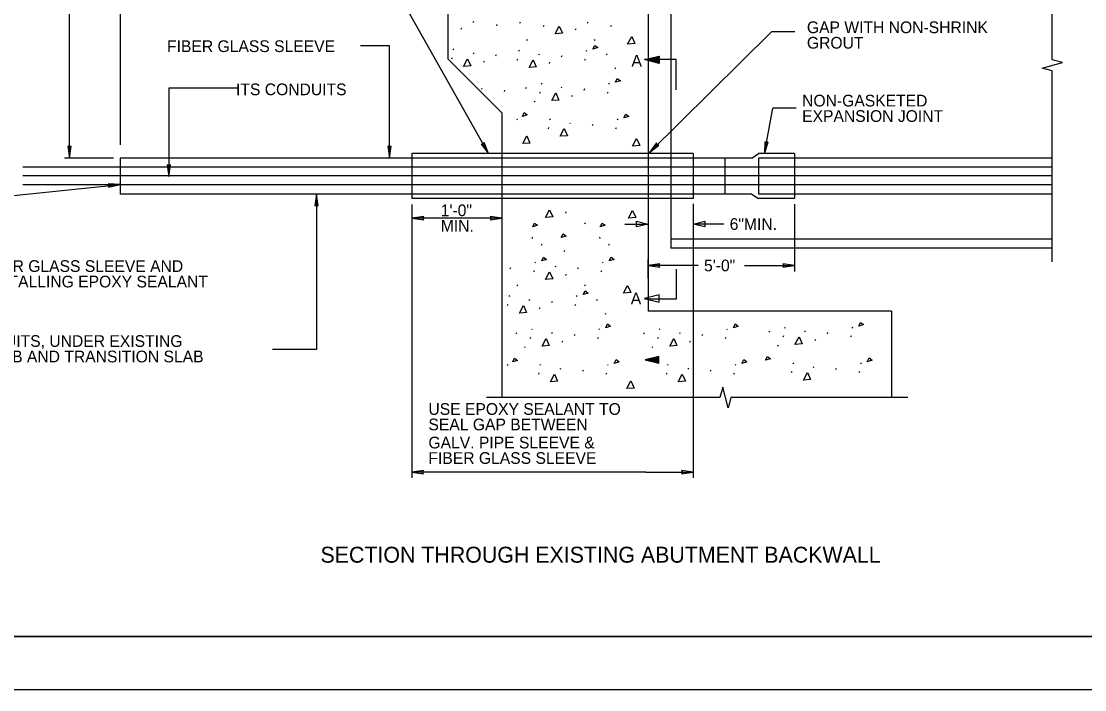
# Model space of a CAD drawing. Extents: x 507786 to 508835, y 495592 to 496252.
# Drawn here: x 507936.8 to 508236.4, y 495592 to 495780.4 of the extents above; entities that cross this region are included whole.
import ezdxf

# ---------------------------------------------------------------- set-up
doc = ezdxf.new("R2010")
doc.units = 0
doc.layers.add('1', color=7, linetype='Continuous')
doc.layers.add('41', color=7, linetype='Continuous')

msp = doc.modelspace()

# ---------------------------------------------------------------- linework, layer by layer
at = {"layer": '1'}
for p, q in [((507964.68, 495892.76), (507964.68, 495745.63)), ((508113.44, 495854.82), (508113.44, 495698.73)), ((508119.79, 495854.82), (508119.79, 495743.15)), ((508227.3, 495769.52), (508227.3, 495827.31)), ((508056.97, 495807.87), (508056.97, 495769.8)), ((508068.46, 495743.15), (508040.67, 495792.49)), ((507950.44, 495741.88), (507950.44, 495789.38)), ((508060.76, 495778.18), (508060.93, 495778.56)), ((508064.17, 495780.03), (508064.34, 495780.41)), ((508070.77, 495779.15), (508070.94, 495779.53)), ((508077.34, 495779.85), (508077.51, 495780.23)), ((508083.94, 495778.97), (508084.11, 495779.35)), ((508087.24, 495776.85), (508088.39, 495779.01)), ((508088.39, 495779.01), (508089.27, 495777.02)), ((508096.38, 495779.85), (508096.55, 495780.23)), ((508102.97, 495778.97), (508103.14, 495779.35)), ((508089.27, 495777.02), (508087.29, 495776.85)), ((508092.95, 495777.99), (508093.12, 495778.38)), ((508107.67, 495773.98), (508108.82, 495776.13)), ((508108.82, 495776.13), (508109.7, 495774.15)), ((508113.82, 495743.47), (508148.18, 495777.42)), ((508154.78, 495777.42), (508148.18, 495777.42)), ((508040.6, 495773.48), (508032.42, 495773.48)), ((508040.6, 495741.88), (508040.6, 495773.48)), ((508058.44, 495772.6), (508058.61, 495772.35)), ((508079.2, 495775.29), (508079.37, 495775.03)), ((508097.88, 495772.56), (508098.39, 495773.62)), ((508099.23, 495772.98), (508097.88, 495772.56)), ((508098.24, 495775.29), (508098.41, 495775.03)), ((508098.39, 495773.62), (508099.23, 495772.98)), ((508109.7, 495774.15), (508107.72, 495773.98)), ((508072.2, 495754.57), (508056.97, 495769.8)), ((508058.12, 495769.82), (508058.29, 495770.19)), ((508061.43, 495767.71), (508062.56, 495769.87)), ((508062.56, 495769.87), (508063.45, 495767.88)), ((508064.12, 495771.53), (508064.29, 495771.27)), ((508070.56, 495770.7), (508070.73, 495771.08)), ((508076.58, 495769.49), (508076.75, 495769.87)), ((508076.9, 495772.27), (508077.07, 495772.01)), ((508079.9, 495767.37), (508081.04, 495769.53)), ((508081.04, 495769.53), (508081.93, 495767.55)), ((508082.6, 495771.19), (508082.77, 495770.94)), ((508089.02, 495770.36), (508089.19, 495770.74)), ((508095.62, 495769.49), (508095.79, 495769.87)), ((508095.94, 495772.27), (508096.11, 495772.01)), ((508101.63, 495771.19), (508101.8, 495770.94)), ((508121.37, 495769.65), (508112.45, 495769.65)), ((508116.56, 495770.61), (508116.56, 495770.61)), ((508121.37, 495761.1), (508121.37, 495769.65)), ((508230.2, 495768.75), (508227.3, 495769.52)), ((508063.45, 495767.88), (508061.48, 495767.71)), ((508067.13, 495768.85), (508067.3, 495769.23)), ((508081.93, 495767.55), (508079.94, 495767.37)), ((508085.61, 495768.52), (508085.77, 495768.9)), ((508104.03, 495767.31), (508104.2, 495767.05)), ((508224.41, 495767.2), (508230.2, 495768.75)), ((508227.3, 495766.42), (508224.41, 495767.2)), ((508104.25, 495763.24), (508104.76, 495764.29)), ((508105.61, 495763.66), (508104.25, 495763.24)), ((508104.76, 495764.29), (508105.61, 495763.66)), ((508227.3, 495712.65), (508227.3, 495766.42)), ((507997.87, 495761.59), (507978.42, 495761.59)), ((507978.42, 495761.59), (507978.42, 495736.62)), ((508066.5, 495761.49), (508066.67, 495761.24)), ((508072.94, 495760.66), (508073.11, 495761.04)), ((508078.92, 495761.76), (508079.09, 495761.51)), ((508082.96, 495760.15), (508083.13, 495760.53)), ((508083.28, 495762.94), (508083.45, 495762.69)), ((508088.97, 495761.87), (508089.14, 495761.61)), ((508095.41, 495761.04), (508095.57, 495761.42)), ((508101.99, 495760.15), (508102.16, 495760.53)), ((508102.31, 495762.94), (508102.48, 495762.69)), ((508081.33, 495757.87), (508081.5, 495757.61)), ((508086.28, 495758.04), (508087.41, 495760.2)), ((508088.3, 495758.21), (508086.32, 495758.04)), ((508087.41, 495760.2), (508088.3, 495758.21)), ((508091.98, 495759.18), (508092.15, 495759.56)), ((508072.2, 495754.57), (508072.2, 495743.15)), ((508078.01, 495753.61), (508078.51, 495754.67)), ((508078.51, 495754.67), (508079.36, 495754.03)), ((508146.2, 495743.15), (508148.57, 495755.91)), ((508155.17, 495755.91), (508148.57, 495755.91)), ((508076.44, 495752.84), (508076.6, 495752.59)), ((508079.36, 495754.03), (508078.01, 495753.61)), ((508085.66, 495752.91), (508085.83, 495752.65)), ((508091.35, 495751.83), (508091.52, 495751.58)), ((508104.69, 495752.91), (508104.86, 495752.65)), ((508106.63, 495753.2), (508107.14, 495754.26)), ((508107.99, 495753.62), (508106.63, 495753.2)), ((508107.14, 495754.26), (508107.99, 495753.62)), ((508085.34, 495750.12), (508085.51, 495750.5)), ((508088.65, 495748), (508089.79, 495750.16)), ((508089.79, 495750.16), (508090.68, 495748.17)), ((508097.79, 495751), (508097.96, 495751.38)), ((508104.37, 495750.12), (508104.54, 495750.5)), ((508078.11, 495745.93), (508079.25, 495748.09)), ((508080.14, 495746.1), (508078.15, 495745.93)), ((508079.25, 495748.09), (508080.14, 495746.1)), ((508090.68, 495748.17), (508088.69, 495748)), ((508109.05, 495745.24), (508110.19, 495747.4)), ((508110.19, 495747.4), (508111.08, 495745.41)), ((508126.13, 495743.15), (508046.82, 495743.15)), ((508046.82, 495743.15), (508046.82, 495730.46)), ((508072.2, 495743.15), (508072.2, 495730.53)), ((508111.08, 495745.41), (508109.09, 495745.24)), ((508119.79, 495743.15), (508119.79, 495730.46)), ((508126.13, 495743.15), (508126.13, 495730.46)), ((508142.63, 495741.88), (508144.53, 495743.15)), ((508154.68, 495743.15), (508144.53, 495743.15)), ((508154.68, 495743.15), (508154.68, 495730.46)), ((507962.85, 495741.88), (507949.04, 495741.88)), ((507995.44, 495741.88), (507964.68, 495741.88)), ((507964.68, 495741.88), (507964.68, 495731.73)), ((508046.82, 495741.88), (507995.44, 495741.88)), ((508126.13, 495741.88), (508046.82, 495741.88)), ((508142.63, 495741.88), (508126.13, 495741.88)), ((508135.02, 495741.88), (508135.02, 495731.73)), ((508144.53, 495741.88), (508144.53, 495731.73)), ((508154.68, 495741.88), (508144.53, 495741.88)), ((508227.3, 495741.88), (508154.68, 495741.88)), ((507937.29, 495739.38), (508227.3, 495739.38)), ((507937.29, 495736.91), (508227.3, 495736.91)), ((507867.24, 495724.3), (507964.68, 495734.44)), ((507937.29, 495734.44), (508227.3, 495734.44)), ((507995.44, 495731.73), (507964.68, 495731.73)), ((508046.82, 495731.73), (507995.44, 495731.73)), ((508020.05, 495731.73), (508020.05, 495687.96)), ((508126.13, 495731.73), (508046.82, 495731.73)), ((508142.63, 495731.73), (508126.13, 495731.73)), ((508142.63, 495731.73), (508144.53, 495730.46)), ((508154.68, 495731.73), (508144.53, 495731.73)), ((508227.3, 495731.73), (508154.68, 495731.73)), ((508126.13, 495730.46), (508046.82, 495730.46)), ((508046.82, 495728.82), (508046.82, 495651.71)), ((508072.2, 495730.46), (508072.2, 495674.4)), ((508113.44, 495728.7), (508113.44, 495721.62)), ((508119.79, 495730.46), (508119.79, 495716.5)), ((508126.11, 495728.81), (508126.11, 495651.71)), ((508126.13, 495728.92), (508126.13, 495721.62)), ((508154.68, 495730.46), (508144.53, 495730.46)), ((508154.68, 495728.83), (508154.68, 495709.94)), ((508072.2, 495724.95), (508046.95, 495724.95)), ((508084.53, 495725.16), (508085.67, 495727.32)), ((508086.56, 495725.33), (508084.57, 495725.16)), ((508085.67, 495727.32), (508086.56, 495725.33)), ((508090.22, 495726.3), (508090.39, 495726.68)), ((508107.9, 495724.93), (508109.04, 495727.08)), ((508109.93, 495725.1), (508107.94, 495724.93)), ((508109.04, 495727.08), (508109.93, 495725.1)), ((508080.91, 495722.5), (508081.42, 495723.55)), ((508082.27, 495722.92), (508080.91, 495722.5)), ((508081.42, 495723.55), (508082.27, 495722.92)), ((508095.51, 495723.59), (508095.68, 495723.34)), ((508099.94, 495722.5), (508100.45, 495723.55)), ((508101.3, 495722.92), (508099.94, 495722.5)), ((508100.45, 495723.55), (508101.3, 495722.92)), ((508106.84, 495723.27), (508113.44, 495723.27)), ((508110.14, 495724.09), (508113.44, 495723.27)), ((508110.14, 495722.44), (508110.14, 495724.09)), ((508113.44, 495723.27), (508110.14, 495722.44)), ((508126.13, 495723.27), (508129.43, 495724.09)), ((508134.76, 495723.27), (508126.13, 495723.27)), ((508129.43, 495722.44), (508126.13, 495723.27)), ((508129.43, 495724.09), (508129.43, 495722.44)), ((508080.75, 495719.54), (508080.79, 495719.17)), ((508088.96, 495719.47), (508089.47, 495720.53)), ((508090.32, 495719.89), (508088.96, 495719.47)), ((508089.47, 495720.53), (508090.32, 495719.89)), ((508099.78, 495719.54), (508099.82, 495719.17)), ((508227.3, 495719.04), (508119.79, 495719.04)), ((508083.38, 495717.3), (508083.55, 495717.68)), ((508089.8, 495715.57), (508089.97, 495715.95)), ((508102.41, 495717.3), (508102.58, 495717.68)), ((508227.3, 495716.5), (508119.79, 495716.5)), ((508081.53, 495712.57), (508081.7, 495712.31)), ((508083.47, 495712.86), (508083.98, 495713.92)), ((508084.82, 495713.28), (508083.47, 495712.86)), ((508083.98, 495713.92), (508084.82, 495713.28)), ((508100.56, 495712.57), (508100.73, 495712.31)), ((508102.5, 495712.86), (508103.01, 495713.92)), ((508103.85, 495713.28), (508102.5, 495712.86)), ((508103.01, 495713.92), (508103.85, 495713.28)), ((508113.44, 495708.06), (508113.44, 495713.24)), ((508074.61, 495710.66), (508074.78, 495711.04)), ((508081.21, 495709.78), (508081.38, 495710.16)), ((508084.53, 495707.66), (508085.67, 495709.82)), ((508085.67, 495709.82), (508086.56, 495707.83)), ((508087.22, 495711.49), (508087.38, 495711.24)), ((508093.65, 495710.66), (508093.82, 495711.04)), ((508100.24, 495709.78), (508100.41, 495710.16)), ((508127.54, 495711.59), (508113.44, 495711.59)), ((508121.37, 495710.6), (508121.37, 495702.06)), ((508140.59, 495711.59), (508154.68, 495711.59)), ((508086.56, 495707.83), (508084.57, 495707.66)), ((508090.22, 495708.81), (508090.39, 495709.19)), ((508076.47, 495706.11), (508076.64, 495705.86)), ((508095.15, 495703.38), (508095.66, 495704.44)), ((508096.5, 495703.81), (508095.15, 495703.38)), ((508095.51, 495706.11), (508095.68, 495705.86)), ((508095.66, 495704.44), (508096.5, 495703.81)), ((508106.52, 495703.79), (508107.66, 495705.94)), ((508108.55, 495703.96), (508106.56, 495703.79)), ((508107.66, 495705.94), (508108.55, 495703.96)), ((508073.86, 495700.3), (508074.03, 495700.68)), ((508074.18, 495703.09), (508074.35, 495702.84)), ((508079.87, 495702.01), (508080.04, 495701.76)), ((508086.3, 495701.18), (508086.47, 495701.57)), ((508092.89, 495700.3), (508093.06, 495700.68)), ((508093.21, 495703.09), (508093.38, 495702.84)), ((508098.91, 495702.01), (508099.08, 495701.76)), ((508121.37, 495702.06), (508112.45, 495702.06)), ((508077.17, 495698.19), (508078.31, 495700.34)), ((508079.2, 495698.36), (508077.21, 495698.19)), ((508078.31, 495700.34), (508079.2, 495698.36)), ((508082.88, 495699.33), (508083.05, 495699.71)), ((508101.3, 495698.12), (508101.47, 495697.86)), ((508181.97, 495698.73), (508113.44, 495698.73)), ((508181.97, 495698.73), (508181.97, 495674.4)), ((508101.52, 495694.05), (508102.03, 495695.11)), ((508102.03, 495695.11), (508102.88, 495694.47)), ((508137.51, 495694.05), (508138, 495695.11)), ((508138, 495695.11), (508138.85, 495694.47)), ((508172.79, 495694.51), (508173.3, 495695.57)), ((508174.15, 495694.93), (508172.79, 495694.51)), ((508173.3, 495695.57), (508174.15, 495694.93)), ((508076.2, 495692.59), (508076.37, 495692.33)), ((508080.55, 495693.76), (508080.72, 495693.51)), ((508086.25, 495692.69), (508086.42, 495692.43)), ((508092.68, 495691.86), (508092.85, 495692.24)), ((508099.59, 495693.76), (508099.76, 495693.51)), ((508102.88, 495694.47), (508101.52, 495694.05)), ((508112.18, 495692.59), (508112.35, 495692.33)), ((508116.53, 495693.76), (508116.7, 495693.51)), ((508122.23, 495692.69), (508122.39, 495692.43)), ((508128.65, 495691.86), (508128.82, 495692.24)), ((508135.57, 495693.76), (508135.74, 495693.51)), ((508138.85, 495694.47), (508137.51, 495694.05)), ((508147.47, 495693.05), (508147.63, 495692.79)), ((508151.49, 495691.44), (508151.66, 495691.82)), ((508151.82, 495694.21), (508151.98, 495693.97)), ((508157.51, 495693.15), (508157.68, 495692.89)), ((508163.94, 495692.32), (508164.11, 495692.7)), ((508170.53, 495691.44), (508170.7, 495691.82)), ((508170.86, 495694.21), (508171.02, 495693.97)), ((508078.6, 495688.69), (508078.77, 495688.44)), ((508080.23, 495690.98), (508080.4, 495691.36)), ((508083.55, 495688.86), (508084.69, 495691.02)), ((508085.58, 495689.03), (508083.59, 495688.86)), ((508084.69, 495691.02), (508085.58, 495689.03)), ((508089.25, 495690), (508089.42, 495690.38)), ((508099.27, 495690.98), (508099.44, 495691.36)), ((508114.57, 495688.69), (508114.74, 495688.44)), ((508116.21, 495690.98), (508116.38, 495691.36)), ((508119.53, 495688.86), (508120.67, 495691.02)), ((508121.56, 495689.03), (508119.57, 495688.86)), ((508120.67, 495691.02), (508121.56, 495689.03)), ((508125.23, 495690), (508125.39, 495690.38)), ((508135.25, 495690.98), (508135.42, 495691.36)), ((508149.87, 495689.15), (508150.04, 495688.9)), ((508154.81, 495689.32), (508155.95, 495691.48)), ((508156.84, 495689.49), (508154.85, 495689.32)), ((508155.95, 495691.48), (508156.84, 495689.49)), ((508160.52, 495690.47), (508160.69, 495690.84)), ((508020.05, 495687.96), (508007.61, 495687.96)), ((508146.55, 495684.88), (508147.05, 495685.94)), ((508147.05, 495685.94), (508147.9, 495685.3)), ((508073.72, 495683.66), (508073.89, 495683.4)), ((508075.28, 495684.42), (508075.79, 495685.48)), ((508076.63, 495684.84), (508075.28, 495684.42)), ((508075.79, 495685.48), (508076.63, 495684.84)), ((508082.93, 495683.72), (508083.1, 495683.47)), ((508088.62, 495682.64), (508088.79, 495682.39)), ((508101.96, 495683.72), (508102.13, 495683.47)), ((508103.9, 495684.01), (508104.41, 495685.07)), ((508105.26, 495684.44), (508103.9, 495684.01)), ((508104.41, 495685.07), (508105.26, 495684.44)), ((508116.56, 495683.98), (508116.56, 495683.98)), ((508118.91, 495683.72), (508119.08, 495683.47)), ((508124.61, 495682.64), (508124.77, 495682.39)), ((508137.94, 495683.72), (508138.11, 495683.47)), ((508139.88, 495684.01), (508140.38, 495685.07)), ((508141.23, 495684.44), (508139.88, 495684.01)), ((508140.38, 495685.07), (508141.23, 495684.44)), ((508147.9, 495685.3), (508146.55, 495684.88)), ((508154.2, 495684.18), (508154.37, 495683.92)), ((508159.89, 495683.1), (508160.06, 495682.85)), ((508166.32, 495682.27), (508166.49, 495682.65)), ((508173.24, 495684.18), (508173.41, 495683.92)), ((508175.17, 495684.47), (508175.68, 495685.53)), ((508176.52, 495684.9), (508175.17, 495684.47)), ((508175.68, 495685.53), (508176.52, 495684.9)), ((508082.61, 495680.94), (508082.78, 495681.32)), ((508085.93, 495678.83), (508087.07, 495680.98)), ((508087.07, 495680.98), (508087.95, 495679)), ((508095.06, 495681.81), (508095.23, 495682.19)), ((508101.64, 495680.94), (508101.81, 495681.32)), ((508118.59, 495680.94), (508118.76, 495681.32)), ((508121.91, 495678.83), (508123.05, 495680.98)), ((508123.05, 495680.98), (508123.94, 495679)), ((508131.03, 495681.81), (508131.2, 495682.19)), ((508137.63, 495680.94), (508137.79, 495681.32)), ((508153.87, 495681.39), (508154.04, 495681.77)), ((508157.19, 495679.29), (508158.33, 495681.43)), ((508158.33, 495681.43), (508159.22, 495679.46)), ((508172.91, 495681.39), (508173.08, 495681.77)), ((508087.95, 495679), (508085.97, 495678.83)), ((508107.44, 495676.89), (508108.58, 495679.05)), ((508109.47, 495677.06), (508107.48, 495676.89)), ((508108.58, 495679.05), (508109.47, 495677.06)), ((508123.94, 495679), (508121.95, 495678.83)), ((508134.45, 495677.29), (508133.67, 495674.4)), ((508136, 495671.5), (508134.45, 495677.29)), ((508159.22, 495679.46), (508157.23, 495679.29)), ((508133.67, 495674.4), (508067.87, 495674.4)), ((508136.77, 495674.4), (508136, 495671.5)), ((508186.62, 495674.4), (508136.77, 495674.4)), ((508112.8, 495653.36), (508046.82, 495653.36)), ((508112.8, 495653.36), (508126.11, 495653.36)), ((507841.51, 495607.04), (508831.51, 495607.04)), ((508834.51, 495592.04), (507786.34, 495592.04))]:
    msp.add_line(p, q, dxfattribs=at)
for points in [[(508112.45, 495769.65), (508116.56, 495770.61), (508116.56, 495768.55)], [(508112.63, 495769.65), (508116.5, 495770.55), (508116.5, 495768.61)], [(508112.85, 495769.65), (508116.47, 495770.49), (508116.47, 495768.67)], [(508113.03, 495769.65), (508116.41, 495770.43), (508116.41, 495768.73)], [(508113.24, 495769.65), (508116.38, 495770.37), (508116.38, 495768.79)], [(508113.43, 495769.65), (508116.32, 495770.31), (508116.32, 495768.85)], [(508113.61, 495769.62), (508116.29, 495770.25), (508116.29, 495768.91)], [(508113.82, 495769.62), (508116.23, 495770.18), (508116.23, 495768.98)], [(508114, 495769.62), (508116.17, 495770.12), (508116.17, 495769.04)], [(508114.22, 495769.62), (508116.14, 495770.06), (508116.14, 495769.1)], [(508114.4, 495769.62), (508116.08, 495770), (508116.08, 495769.16)], [(508114.58, 495769.62), (508116.05, 495769.95), (508116.05, 495769.22)], [(508114.8, 495769.62), (508115.99, 495769.89), (508115.99, 495769.28)], [(508114.98, 495769.62), (508115.95, 495769.83), (508115.95, 495769.34)], [(508115.19, 495769.62), (508115.89, 495769.77), (508115.89, 495769.4)], [(508115.38, 495769.62), (508115.86, 495769.71), (508115.86, 495769.49)], [(508115.56, 495769.62), (508115.8, 495769.65), (508115.8, 495769.55)], [(508068.46, 495743.15), (508067.25, 495746.26), (508067.01, 495745.72), (508066.42, 495745.8)], [(508113.82, 495743.47), (508116.5, 495745.46), (508115.92, 495745.55), (508115.84, 495746.13)], [(508113.82, 495743.47), (508116.5, 495745.46), (508115.92, 495745.55), (508115.84, 495746.13)], [(508113.82, 495743.47), (508116.5, 495745.46), (508115.92, 495745.55), (508115.84, 495746.13)], [(508146.2, 495743.15), (508147.27, 495746.31), (508146.74, 495746.05), (508146.34, 495746.48)], [(507950.44, 495741.88), (507950.92, 495745.18), (507950.44, 495744.83), (507949.97, 495745.18)], [(507950.44, 495741.88), (507950.92, 495745.18), (507950.44, 495744.83), (507949.97, 495745.18)], [(508040.6, 495741.88), (508041.07, 495745.18), (508040.6, 495744.83), (508040.12, 495745.18)], [(508040.6, 495741.88), (508041.07, 495745.18), (508040.6, 495744.83), (508040.12, 495745.18)], [(507978.42, 495736.62), (507978.9, 495739.92), (507978.42, 495739.57), (507977.95, 495739.92)], [(507978.42, 495736.62), (507978.9, 495739.92), (507978.42, 495739.57), (507977.95, 495739.92)], [(507964.68, 495734.44), (507961.34, 495734.57), (507961.74, 495734.14), (507961.44, 495733.63)], [(507964.68, 495734.44), (507961.34, 495734.57), (507961.74, 495734.14), (507961.44, 495733.63)], [(508020.05, 495731.73), (508019.57, 495728.42), (508020.05, 495728.77), (508020.52, 495728.42)], [(508020.05, 495731.73), (508019.57, 495728.42), (508020.05, 495728.77), (508020.52, 495728.42)], [(508061.96, 495730.46), (508061.96, 495730.46), (508061.96, 495730.46), (508061.96, 495730.46)], [(508061.96, 495730.46), (508061.96, 495730.46), (508061.96, 495730.46), (508061.96, 495730.46)], [(508046.95, 495724.95), (508050.26, 495724.48), (508049.9, 495724.95), (508050.26, 495725.43)], [(508046.95, 495724.95), (508050.26, 495724.48), (508049.9, 495724.95), (508050.26, 495725.43)], [(508072.2, 495724.95), (508068.89, 495725.43), (508069.24, 495724.95), (508068.89, 495724.48)], [(508072.2, 495724.95), (508068.89, 495725.43), (508069.24, 495724.95), (508068.89, 495724.48)], [(508113.44, 495711.59), (508116.75, 495711.12), (508116.4, 495711.59), (508116.75, 495712.07)], [(508154.68, 495711.59), (508151.37, 495712.07), (508151.73, 495711.59), (508151.37, 495711.12)], [(508154.68, 495711.59), (508151.37, 495712.07), (508151.73, 495711.59), (508151.37, 495711.12)], [(508112.45, 495702.27), (508116.56, 495701.29), (508116.56, 495703.36)], [(508112.63, 495684.96), (508116.5, 495684.04), (508116.5, 495685.99)], [(508112.85, 495684.96), (508116.47, 495684.1), (508116.47, 495685.93)], [(508113.03, 495684.96), (508116.41, 495684.16), (508116.41, 495685.87)], [(508113.24, 495684.96), (508116.38, 495684.22), (508116.38, 495685.81)], [(508113.43, 495684.96), (508116.32, 495684.29), (508116.32, 495685.75)], [(508113.61, 495684.99), (508116.29, 495684.35), (508116.29, 495685.69)], [(508113.82, 495684.99), (508116.23, 495684.41), (508116.23, 495685.63)], [(508114, 495684.99), (508116.17, 495684.47), (508116.17, 495685.57)], [(508114.22, 495684.99), (508116.14, 495684.53), (508116.14, 495685.5)], [(508114.4, 495684.99), (508116.08, 495684.59), (508116.08, 495685.44)], [(508114.58, 495684.99), (508116.05, 495684.65), (508116.05, 495685.38)], [(508114.8, 495684.99), (508115.99, 495684.71), (508115.99, 495685.32)], [(508114.98, 495684.99), (508115.95, 495684.77), (508115.95, 495685.26)], [(508115.19, 495684.99), (508115.89, 495684.83), (508115.89, 495685.2)], [(508115.38, 495684.99), (508115.86, 495684.9), (508115.86, 495685.11)], [(508115.56, 495684.99), (508115.8, 495684.96), (508115.8, 495685.05)], [(508046.82, 495653.36), (508050.12, 495652.89), (508049.77, 495653.36), (508050.12, 495653.84)], [(508046.82, 495653.36), (508050.12, 495652.89), (508049.77, 495653.36), (508050.12, 495653.84)], [(508126.11, 495653.36), (508122.81, 495653.84), (508123.16, 495653.36), (508122.81, 495652.89)], [(508126.11, 495653.36), (508122.81, 495653.84), (508123.16, 495653.36), (508122.81, 495652.89)]]:
    msp.add_lwpolyline(points, close=True, dxfattribs=at)
at = {"layer": '41'}
for points in [[(507786.34, 496252.04), (508834.51, 496252.04), (508834.51, 495592.04), (507786.34, 495592.04)], [(507841.51, 496237.04), (508831.51, 496237.04), (508831.51, 495607.04), (507841.51, 495607.04)]]:
    msp.add_lwpolyline(points, close=True, dxfattribs=at)

# ---------------------------------------------------------------- texts
at = {"layer": '1'}
for s, height, p in [('GAP WITH NON-SHRINK', 3.3, (508158.17, 495777.06)), ('GROUT', 3.3, (508158.17, 495772.7)), ('FIBER GLASS SLEEVE', 3.3, (507977.9, 495771.74)), ('A', 3.3, (508108.74, 495767.63)), ('ITS CONDUITS', 3.3, (507997.34, 495759.57)), ('NON-GASKETED', 3.3, (508156.82, 495756.4)), ('EXPANSION JOINT ', 3.3, (508156.82, 495752.05)), ('1\'-0"', 3.3, (508055.02, 495725.48)), ('6"MIN.', 3.3, (508136.41, 495721.62)), ('MIN.', 3.3, (508055.02, 495721.12)), ('SEAL GAP BETWEEN FIBER GLASS SLEEVE AND', 3.3, (507878.47, 495709.77)), ('5\'-0"', 3.3, (508129.19, 495709.94)), ('ITS CONDUITS BEFORE INSTALLING EPOXY SEALANT ', 3.3, (507874.16, 495705.41)), ('A', 3.3, (508108.55, 495700.66)), (' FIBER GLASS SLEEVE & ITS CONDUITS, UNDER EXISTING', 3.3, (507857.2, 495688.65)), ('APPROACH SLAB AND TRANSITION SLAB', 3.3, (507899.92, 495684.29)), ('USE EPOXY SEALANT TO ', 3.3, (508051.54, 495669.5)), ('SEAL GAP BETWEEN', 3.3, (508051.54, 495665.14)), ('GALV. PIPE SLEEVE & ', 3.3, (508051.54, 495660.04)), ('FIBER GLASS SLEEVE', 3.3, (508051.54, 495655.68)), ('SECTION THROUGH EXISTING ABUTMENT BACKWALL', 4.5, (508021.13, 495627.84))]:
    msp.add_text(s, height=height, dxfattribs=at).set_placement(p)

doc.saveas('drawing.dxf')
